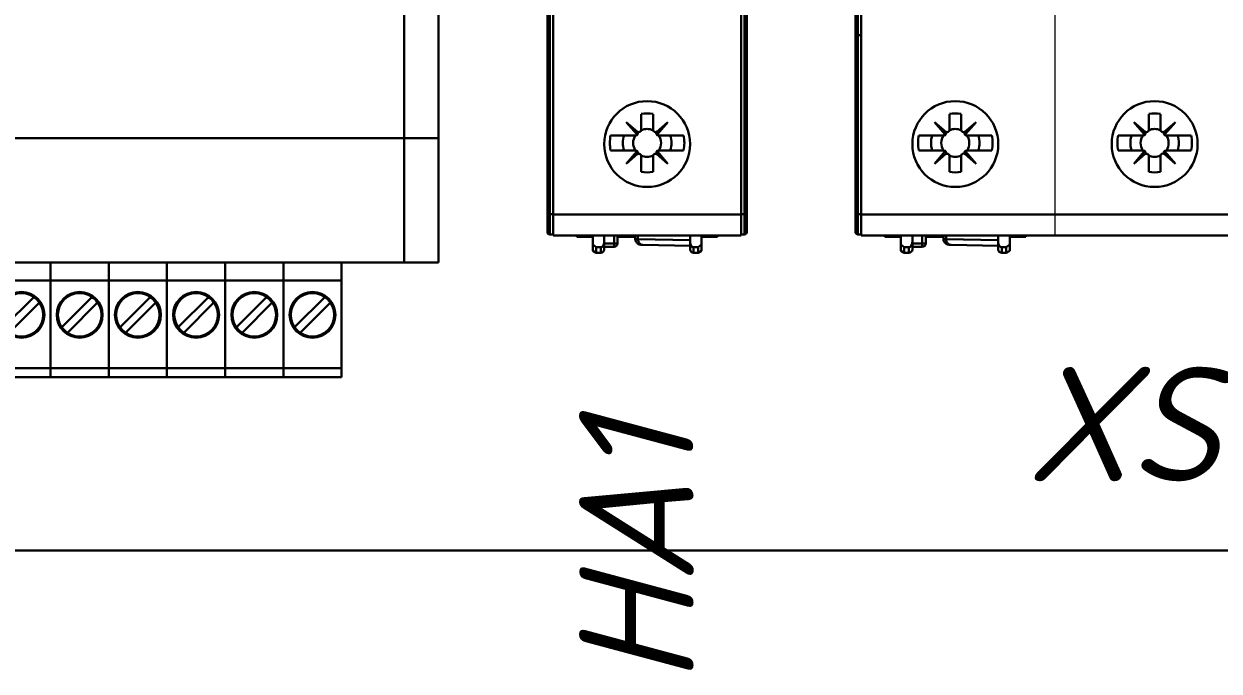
# Model space of a CAD drawing. Header units: millimetres. Extents: x 0 to 53000, y -591 to 24400.
# Drawn here: x 11637.1 to 11741.4, y 2771.3 to 2827.8 of the extents above; entities that cross this region are included whole.
import ezdxf
from ezdxf.enums import TextEntityAlignment as Align

# ---------------------------------------------------------------- set-up
doc = ezdxf.new("R2010")
doc.units = ezdxf.units.MM
doc.layers.add('КК перф 40х60', color=6, linetype='Continuous', lineweight=30)
doc.layers.add('Основная', color=7, linetype='Continuous', lineweight=30)
doc.layers.add('Привязки', color=2, linetype='Continuous', lineweight=0, plot=False, transparency=0.8)
doc.styles.add('текст', font='isocpeui.ttf')

# ---------------------------------------------------------------- blocks, each defined once
blk = doc.blocks.new('Звонок HA')
at = {"layer": 'Основная'}
for p, q in [((16.91, -42.5), (16.91, 42.5)), ((17.4, -42.2), (17.4, 42.2)), ((0.49, -42.5), (0.49, -5.74)), ((16.91, -42.5), (16.91, -5.74)), ((0, -6.61), (0, -42.2)), ((0.2, -6.45), (0.2, -42.4)), ((17.2, -42.4), (17.2, -6.45)), ((8.18, -33.26), (8.18, -31.88)), ((9.22, -33.26), (9.22, -31.88)), ((7.87, -33.44), (6.88, -32.58)), ((6.88, -32.58), (7.8, -33.64)), ((10.52, -32.58), (9.51, -33.45)), ((9.6, -33.64), (10.52, -32.58)), ((5.51, -33.75), (7.7, -33.75)), ((7.8, -33.64), (7.9, -33.53)), ((9.49, -33.53), (9.6, -33.64)), ((9.69, -33.75), (11.88, -33.75)), ((7.7, -35.05), (5.51, -35.05)), ((7.8, -35.16), (6.88, -36.22)), ((6.88, -36.22), (7.87, -35.36)), ((7.9, -35.27), (7.8, -35.16)), ((9.6, -35.16), (9.5, -35.27)), ((9.53, -35.36), (10.52, -36.22)), ((10.52, -36.22), (9.6, -35.16)), ((11.88, -35.05), (9.7, -35.05)), ((8.18, -36.92), (8.18, -35.54)), ((9.22, -35.54), (9.22, -36.92)), ((0.2, -40.63), (0.49, -40.63)), ((16.91, -40.64), (0.49, -40.64)), ((17.2, -40.63), (16.91, -40.63)), ((0.2, -42.4), (0.49, -42.4)), ((16.91, -42.5), (0.49, -42.5)), ((2.55, -42.6), (2.55, -42.5)), ((2.55, -42.6), (3.95, -42.6)), ((2.85, -42.6), (2.85, -42.5)), ((3.95, -43.83), (3.95, -42.5)), ((4.95, -43.7), (4.95, -42.5)), ((5.82, -42.5), (5.82, -43.18)), ((6.12, -42.5), (6.12, -43.18)), ((7.66, -42.6), (6.12, -42.6)), ((6.5, -42.6), (6.5, -42.5)), ((7.66, -42.5), (7.66, -42.81)), ((7.9, -42.5), (7.9, -42.81)), ((12.45, -42.5), (12.45, -43.7)), ((13.45, -43.83), (13.45, -42.5)), ((14.85, -42.6), (13.45, -42.6)), ((14.55, -42.6), (14.55, -42.5)), ((14.85, -42.6), (14.85, -42.5)), ((17.2, -42.4), (16.91, -42.4)), ((4.25, -43.5), (3.95, -43.26)), ((4.65, -43.5), (4.25, -43.5)), ((4.25, -44), (4.25, -43.5)), ((4.65, -44), (4.65, -43.5)), ((5.82, -43.18), (4.95, -43.19)), ((5.82, -43.48), (4.95, -43.49)), ((5.82, -43.18), (6.12, -43.18)), ((5.82, -43.48), (5.82, -43.18)), ((7.9, -42.81), (7.66, -42.81)), ((7.9, -42.81), (12.45, -42.88)), ((8.33, -43.31), (12.45, -43.38)), ((13.15, -43.5), (12.75, -43.5)), ((12.75, -43.5), (12.75, -44)), ((13.15, -43.5), (13.45, -43.26)), ((13.15, -44), (13.15, -43.5)), ((4.25, -44), (3.95, -43.83)), ((4.65, -44), (4.25, -44)), ((13.15, -44), (12.75, -44)), ((13.15, -44), (13.45, -43.83))]:
    blk.add_line(p, q, dxfattribs=at)
blk.add_lwpolyline([(7.66, -42.81), (7.66, -42.83), (7.66, -42.88), (7.68, -42.93), (7.7, -42.98), (7.72, -43.03), (7.76, -43.08), (7.8, -43.12), (7.85, -43.16), (7.9, -43.2), (7.96, -43.23), (8.02, -43.26), (8.09, -43.28), (8.16, -43.3), (8.23, -43.31), (8.31, -43.31), (8.33, -43.31)], dxfattribs=at)
blk.add_circle((8.7, -34.5), 3.75, dxfattribs=at)
for centre, radius, start, end in [((8.7, -34.4), 2.58, 78.463, 101.537), ((7.99, -33.26), 0.2, 225.573, 0), ((8.7, -34.4), 1.22, 65.0308, 114.9692), ((9.41, -33.26), 0.2, 180, 313.0821), ((8.7, -34.4), 3.25, 168.4677, 191.5323), ((8.7, -34.4), 2.12, 162.1391, 197.8609), ((8.7, -34.4), 1.22, 147.8061, 212.1939), ((7.7, -33.55), 0.2, 270, 45.573), ((9.69, -33.55), 0.2, 133.0821, 270), ((8.7, -34.4), 1.22, 0, 32.1939), ((8.7, -34.4), 1.22, 327.8061, 0), ((8.7, -34.4), 2.12, 342.1391, 17.8609), ((8.7, -34.4), 3.25, 348.463, 11.537), ((7.7, -35.25), 0.2, 314.427, 90), ((7.99, -35.54), 0.2, 0, 134.427), ((9.41, -35.54), 0.2, 45.4387, 180), ((9.7, -35.25), 0.2, 90, 225.4387), ((8.7, -34.4), 1.22, 245.0308, 294.9692), ((8.7, -34.4), 2.58, 258.463, 281.537), ((0.2, -42.2), 0.2, 180, 270), ((17.2, -42.2), 0.2, 270, 0), ((4.65, -43.7), 0.3, 270, 0), ((5.82, -43.18), 0.3, 270.5773, 0.0001), ((12.75, -43.7), 0.3, 180, 270)]:
    blk.add_arc(centre, radius, start, end, dxfattribs=at)
for centre, major_axis, start_param, end_param in [((4.65, -43.08), (0, 0.424), 3.141593, 4.712389), ((12.75, -43.08), (0, -0.424), -1.570796, 0)]:
    blk.add_ellipse(centre, major_axis=major_axis, ratio=0.707107, start_param=start_param, end_param=end_param, dxfattribs=at)
for points, knots in [([(0, -40.62), (0, -40.62), (0, -40.62), (0, -40.62), (0.01, -40.62), (0.02, -40.62), (0.04, -40.63), (0.06, -40.63), (0.09, -40.63), (0.12, -40.63), (0.16, -40.63), (0.19, -40.63), (0.2, -40.63)], [0, 0, 0, 0, 0.008294, 0.024077, 0.048626, 0.082035, 0.174467, 0.298258, 0.448803, 0.620399, 0.806492, 1, 1, 1, 1]), ([(17.4, -40.62), (17.4, -40.62), (17.4, -40.62), (17.4, -40.62), (17.39, -40.62), (17.38, -40.62), (17.36, -40.63), (17.34, -40.63), (17.31, -40.63), (17.28, -40.63), (17.24, -40.63), (17.21, -40.63), (17.2, -40.63)], [0, 0, 0, 0, 0.008294, 0.024077, 0.048626, 0.082035, 0.174467, 0.298258, 0.448803, 0.620399, 0.806493, 1, 1, 1, 1]), ([(7.9, -42.81), (7.9, -42.84), (7.91, -42.92), (7.94, -43.02), (7.99, -43.11), (8.04, -43.19), (8.11, -43.24), (8.18, -43.28), (8.25, -43.31), (8.3, -43.31), (8.33, -43.31)], [0, 0, 0, 0, 0.154622, 0.302409, 0.439693, 0.566093, 0.683071, 0.7928, 0.897644, 1, 1, 1, 1])]:
    blk.add_open_spline(points, degree=3, knots=knots, dxfattribs=at)
at = {"layer": 'Основная', "style": 'текст'}
blk.add_attdef('№', text='', height=10, dxfattribs=at).set_placement((7.75, -58.95), align=Align.MIDDLE_CENTER)
blk = doc.blocks.new('Розетка на дин-рейку')
at = {"layer": 'Основная', "linetype": 'Continuous'}
for p, q in [((0.49, -42.5), (0.49, -5.74)), ((0, -6.61), (0, -42.2)), ((0.2, -6.45), (0.2, -42.4)), ((0.2, -25), (0.49, -25)), ((8.18, -33.26), (8.18, -31.88)), ((9.22, -33.26), (9.22, -31.88)), ((25.59, -33.26), (25.59, -31.88)), ((26.62, -33.26), (26.62, -31.88)), ((7.87, -33.44), (6.88, -32.58)), ((6.88, -32.58), (7.8, -33.64)), ((10.52, -32.58), (9.51, -33.45)), ((9.6, -33.64), (10.52, -32.58)), ((25.27, -33.44), (24.28, -32.58)), ((24.28, -32.58), (25.2, -33.64)), ((27.92, -32.58), (26.91, -33.45)), ((27, -33.64), (27.92, -32.58)), ((5.51, -33.75), (7.7, -33.75)), ((7.8, -33.64), (7.9, -33.53)), ((9.49, -33.53), (9.6, -33.64)), ((9.69, -33.75), (11.88, -33.75)), ((22.91, -33.75), (25.11, -33.75)), ((25.2, -33.64), (25.3, -33.53)), ((26.89, -33.53), (27, -33.64)), ((27.09, -33.75), (29.28, -33.75)), ((7.7, -35.05), (5.51, -35.05)), ((7.8, -35.16), (6.88, -36.22)), ((6.88, -36.22), (7.87, -35.36)), ((7.9, -35.27), (7.8, -35.16)), ((9.6, -35.16), (9.5, -35.27)), ((9.53, -35.36), (10.52, -36.22)), ((10.52, -36.22), (9.6, -35.16)), ((11.88, -35.05), (9.7, -35.05)), ((25.11, -35.05), (22.91, -35.05)), ((25.2, -35.16), (24.28, -36.22)), ((24.28, -36.22), (25.27, -35.36)), ((25.3, -35.27), (25.2, -35.16)), ((27, -35.16), (26.9, -35.27)), ((26.93, -35.36), (27.92, -36.22)), ((27.92, -36.22), (27, -35.16)), ((29.28, -35.05), (27.1, -35.05)), ((8.18, -36.92), (8.18, -35.54)), ((9.22, -35.53), (9.22, -36.92)), ((25.59, -36.92), (25.59, -35.54)), ((26.62, -35.53), (26.62, -36.92)), ((0.2, -40.63), (0.49, -40.63)), ((17.89, -40.64), (0.49, -40.64)), ((34.79, -40.64), (17.89, -40.64)), ((0.2, -42.4), (0.49, -42.4)), ((16.91, -42.5), (0.49, -42.5)), ((2.55, -42.6), (2.55, -42.5)), ((2.55, -42.6), (3.95, -42.6)), ((2.85, -42.6), (2.85, -42.5)), ((3.95, -43.83), (3.95, -42.5)), ((4.95, -43.7), (4.95, -42.5)), ((5.82, -42.5), (5.82, -43.18)), ((6.12, -42.5), (6.12, -43.18)), ((7.66, -42.6), (6.12, -42.6)), ((6.5, -42.6), (6.5, -42.5)), ((7.66, -42.5), (7.66, -42.81)), ((7.9, -42.5), (7.9, -42.81)), ((12.45, -42.5), (12.45, -43.7)), ((13.45, -43.83), (13.45, -42.5)), ((14.85, -42.6), (13.45, -42.6)), ((14.55, -42.6), (14.55, -42.5)), ((14.85, -42.6), (14.85, -42.5)), ((34.79, -42.5), (17.89, -42.5)), ((4.25, -43.5), (3.95, -43.26)), ((4.65, -43.5), (4.25, -43.5)), ((4.25, -44), (4.25, -43.5)), ((4.65, -44), (4.65, -43.5)), ((5.82, -43.18), (4.95, -43.19)), ((5.82, -43.48), (4.95, -43.49)), ((5.82, -43.18), (6.12, -43.18)), ((5.82, -43.48), (5.82, -43.18)), ((7.9, -42.81), (7.66, -42.81)), ((7.9, -42.81), (12.45, -42.88)), ((8.33, -43.31), (12.45, -43.38)), ((13.15, -43.5), (12.75, -43.5)), ((12.75, -43.5), (12.75, -44)), ((13.15, -43.5), (13.45, -43.26)), ((13.15, -44), (13.15, -43.5)), ((4.25, -44), (3.95, -43.83)), ((4.65, -44), (4.25, -44)), ((13.15, -44), (12.75, -44)), ((13.15, -44), (13.45, -43.83))]:
    blk.add_line(p, q, dxfattribs=at)
at = {"layer": 'Основная'}
blk.add_line((16.91, -42.5), (17.89, -42.5), dxfattribs=at)
at = {"layer": 'Основная', "linetype": 'Continuous'}
blk.add_lwpolyline([(7.66, -42.81), (7.66, -42.83), (7.66, -42.88), (7.68, -42.93), (7.7, -42.98), (7.72, -43.03), (7.76, -43.08), (7.8, -43.12), (7.85, -43.16), (7.9, -43.2), (7.96, -43.23), (8.02, -43.26), (8.09, -43.28), (8.16, -43.3), (8.23, -43.31), (8.31, -43.31), (8.33, -43.31)], dxfattribs=at)
for centre in [(8.7, -34.5), (26.1, -34.5)]:
    blk.add_circle(centre, 3.75, dxfattribs=at)
for centre, radius, start, end in [((8.7, -34.4), 2.58, 78.463, 101.537), ((26.1, -34.4), 2.58, 78.463, 101.537), ((7.99, -33.26), 0.2, 225.573, 0), ((8.7, -34.4), 1.22, 65.0308, 114.9692), ((9.41, -33.26), 0.2, 180, 313.0821), ((25.39, -33.26), 0.2, 225.573, 0), ((26.1, -34.4), 1.22, 65.0308, 114.9692), ((26.82, -33.26), 0.2, 180, 313.0821), ((8.7, -34.4), 3.25, 168.4677, 191.5323), ((8.7, -34.4), 2.12, 162.1391, 197.8609), ((8.7, -34.4), 1.22, 147.8061, 212.1939), ((7.7, -33.55), 0.2, 270, 45.573), ((9.69, -33.55), 0.2, 133.0821, 270), ((8.7, -34.4), 1.22, 0, 32.1939), ((8.7, -34.4), 1.22, 327.8061, 0), ((8.7, -34.4), 2.12, 342.1391, 17.8609), ((8.7, -34.4), 3.25, 348.463, 11.537), ((26.1, -34.4), 3.25, 168.4677, 191.5323), ((26.1, -34.4), 2.12, 162.1391, 197.8609), ((26.1, -34.4), 1.22, 147.8061, 212.1939), ((25.11, -33.55), 0.2, 270, 45.573), ((27.09, -33.55), 0.2, 133.0821, 270), ((26.1, -34.4), 1.22, 0, 32.1939), ((26.1, -34.4), 1.22, 327.8061, 0), ((26.1, -34.4), 2.12, 342.1391, 17.8609), ((26.1, -34.4), 3.25, 348.463, 11.537), ((7.7, -35.25), 0.2, 314.427, 90), ((7.99, -35.54), 0.2, 0, 134.427), ((9.41, -35.53), 0.2, 45.4387, 180), ((9.7, -35.25), 0.2, 90, 225.4387), ((25.11, -35.25), 0.2, 314.427, 90), ((25.39, -35.54), 0.2, 0, 134.427), ((26.82, -35.53), 0.2, 45.4387, 180), ((27.1, -35.25), 0.2, 90, 225.4387), ((8.7, -34.4), 1.22, 245.0308, 294.9692), ((26.1, -34.4), 1.22, 245.0308, 294.9692), ((8.7, -34.4), 2.58, 258.463, 281.537), ((26.1, -34.4), 2.58, 258.463, 281.537), ((0.2, -42.2), 0.2, 180, 270), ((4.65, -43.7), 0.3, 270, 0), ((5.82, -43.18), 0.3, 270.5773, 0.0001), ((12.75, -43.7), 0.3, 180, 270)]:
    blk.add_arc(centre, radius, start, end, dxfattribs=at)
for centre, major_axis, start_param, end_param in [((4.65, -43.08), (0, 0.424), 3.141593, 4.712389), ((12.75, -43.08), (0, -0.424), -1.570796, 0)]:
    blk.add_ellipse(centre, major_axis=major_axis, ratio=0.707107, start_param=start_param, end_param=end_param, dxfattribs=at)
for points, knots in [([(0, -24.99), (0, -24.99), (0, -24.99), (0, -24.99), (0.01, -24.99), (0.02, -24.99), (0.02, -24.99), (0.03, -24.99), (0.05, -24.99), (0.06, -24.99), (0.09, -25), (0.12, -25), (0.16, -25), (0.19, -25), (0.2, -25)], [0, 0, 0, 0, 0.005889, 0.020641, 0.044648, 0.077774, 0.119731, 0.170135, 0.228509, 0.294297, 0.44554, 0.618082, 0.805291, 1, 1, 1, 1]), ([(0, -40.62), (0, -40.62), (0, -40.62), (0, -40.62), (0.01, -40.62), (0.02, -40.62), (0.04, -40.63), (0.06, -40.63), (0.09, -40.63), (0.12, -40.63), (0.16, -40.63), (0.19, -40.63), (0.2, -40.63)], [0, 0, 0, 0, 0.008294, 0.024077, 0.048626, 0.082035, 0.174467, 0.298258, 0.448803, 0.620399, 0.806492, 1, 1, 1, 1]), ([(7.9, -42.81), (7.9, -42.84), (7.91, -42.92), (7.94, -43.02), (7.99, -43.11), (8.04, -43.19), (8.11, -43.24), (8.18, -43.28), (8.25, -43.31), (8.3, -43.31), (8.33, -43.31)], [0, 0, 0, 0, 0.154622, 0.302409, 0.439693, 0.566093, 0.683071, 0.7928, 0.897644, 1, 1, 1, 1])]:
    blk.add_open_spline(points, degree=3, knots=knots, dxfattribs=at)
at = {"layer": 'Привязки'}
blk.add_line((17.4, 42.5), (17.4, -42.5), dxfattribs=at)
at = {"layer": 'Основная', "style": 'текст'}
blk.add_attdef('№', text='', height=10, dxfattribs=at).set_placement((25.78, -58.95), align=Align.MIDDLE_CENTER)
blk = doc.blocks.new('ПР200')
for p, q in [((120, -34), (120, -22.5)), ((123, -22.5), (123, -34)), ((120, -34), (3, -34)), ((123, -34), (120, -34)), ((120, -44.85), (120, -34)), ((123, -34), (123, -44.85)), ((120, -44.85), (3, -44.85)), ((89.13, -44.85), (89.13, -46.42)), ((94.21, -44.85), (94.21, -46.42)), ((99.29, -44.85), (99.29, -46.42)), ((104.37, -44.85), (104.37, -46.42)), ((109.45, -44.85), (109.45, -46.42)), ((114.53, -44.85), (114.53, -46.42)), ((123, -44.85), (120, -44.85)), ((89.13, -46.42), (84.05, -46.42)), ((94.21, -46.42), (89.13, -46.42)), ((89.13, -46.42), (89.13, -54.85)), ((94.21, -46.42), (94.21, -54.85)), ((99.29, -46.42), (94.21, -46.42)), ((99.29, -46.42), (99.29, -54.85)), ((104.37, -46.42), (99.29, -46.42)), ((109.45, -46.42), (104.37, -46.42)), ((104.37, -46.42), (104.37, -54.85)), ((109.45, -46.42), (109.45, -54.85)), ((114.53, -46.42), (109.45, -46.42)), ((114.53, -46.42), (114.53, -54.85)), ((87.66, -47.86), (85.03, -50.49)), ((92.74, -47.86), (90.11, -50.49)), ((97.82, -47.86), (95.19, -50.49)), ((102.9, -47.86), (100.27, -50.49)), ((107.98, -47.86), (105.35, -50.49)), ((113.06, -47.86), (110.43, -50.49)), ((85.52, -50.98), (88.15, -48.35)), ((90.6, -50.98), (93.23, -48.35)), ((95.68, -50.98), (98.31, -48.35)), ((100.76, -50.98), (103.39, -48.35)), ((105.84, -50.98), (108.47, -48.35)), ((110.92, -50.98), (113.55, -48.35)), ((114.53, -54.07), (53.57, -54.07)), ((114.53, -54.85), (53.57, -54.85))]:
    blk.add_line(p, q)
for centre, radius in [((86.59, -49.42), 2), ((86.59, -49.42), 1.9), ((91.67, -49.42), 2), ((91.67, -49.42), 1.9), ((96.75, -49.42), 2), ((96.75, -49.42), 1.9), ((101.83, -49.42), 2), ((101.83, -49.42), 1.9), ((106.91, -49.42), 2), ((106.91, -49.42), 1.9), ((111.99, -49.42), 2), ((111.99, -49.42), 1.9)]:
    blk.add_circle(centre, radius)
for centre, start, end in [((86.59, -49.42), 34.3365, 55.6635), ((91.67, -49.42), 34.3365, 55.6635), ((96.75, -49.42), 34.3365, 55.6635), ((101.83, -49.42), 34.3365, 55.6635), ((106.91, -49.42), 34.3365, 55.6635), ((111.99, -49.42), 34.3365, 55.6635), ((91.67, -49.42), 214.3365, 235.6635), ((96.75, -49.42), 214.3365, 235.6635), ((101.83, -49.42), 214.3365, 235.6635), ((106.91, -49.42), 214.3365, 235.6635), ((111.99, -49.42), 214.3365, 235.6635)]:
    blk.add_arc(centre, 1.89, start, end)
at = {"style": 'текст'}
blk.add_attdef('НАИМЕНОВАНИЕ', text='', height=10, dxfattribs=at).set_placement((61.5, -64.73), align=Align.MIDDLE_CENTER)

msp = doc.modelspace()

# ---------------------------------------------------------------- linework, layer by layer
at = {"layer": 'КК перф 40х60'}
msp.add_line((11483.44591, 2781.8489), (11853.44591, 2781.84893), dxfattribs=at)
at = {"layer": 'Привязки'}
for p, q in [((13378.18473, 2781.8489), (10477.05745, 2781.8489)), ((11445.9789, 2781.8489), (11890.97889, 2781.8489))]:
    msp.add_line(p, q, dxfattribs=at)

# ---------------------------------------------------------------- block references
at = {"layer": 'Основная'}
msp.add_blockref('ПР200', (11550.30544, 2851.84891), dxfattribs=at)
ref = msp.add_blockref('Звонок HA', (11682.80544, 2851.84891), dxfattribs=at)
ref.add_attrib('№', 'HA1', dxfattribs={"height": 10, "rotation": 90, "style": 'текст'}).set_placement((11690.55884, 2792.90309), align=Align.MIDDLE_RIGHT)
msp.add_blockref('Розетка на дин-рейку', (11709.70545, 2851.84891), dxfattribs=at).add_auto_attribs({'№': 'XS1'})

doc.saveas('drawing.dxf')
